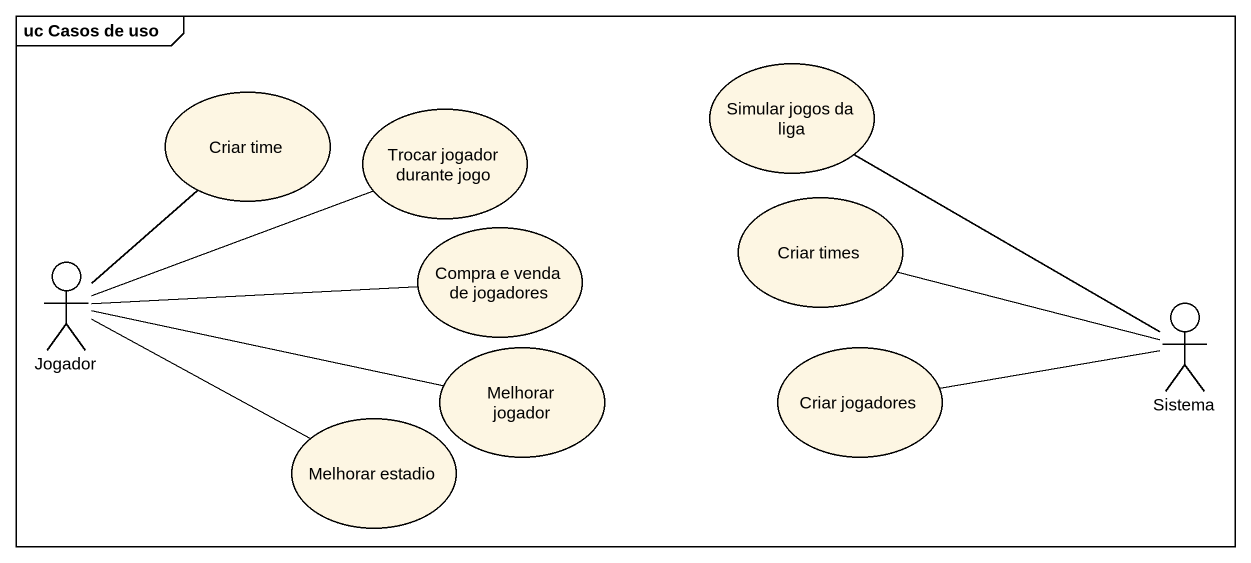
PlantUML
@startuml
mainframe uc Casos de uso
usecase "Simular jogos da liga" as Simular_jogos_da_liga
usecase "Criar time" as Criar_time
usecase "Trocar jogador durante jogo" as Trocar_jogador_durante_jogo
usecase "Criar times" as Criar_times
actor Jogador
usecase "Compra e venda de jogadores" as Compra_e_venda_de_jogadores
usecase "Melhorar jogador" as Melhorar_jogador
usecase "Criar jogadores" as Criar_jogadores
actor Sistema
usecase "Melhorar estadio" as Melhorar_estadio
Simular_jogos_da_liga -- Sistema
Criar_times -right- Sistema
Jogador -up- Criar_time
Jogador -right- Trocar_jogador_durante_jogo
Jogador -right- Compra_e_venda_de_jogadores
Jogador -right- Melhorar_jogador
Jogador -right- Melhorar_estadio
Criar_jogadores -right- Sistema
@enduml
